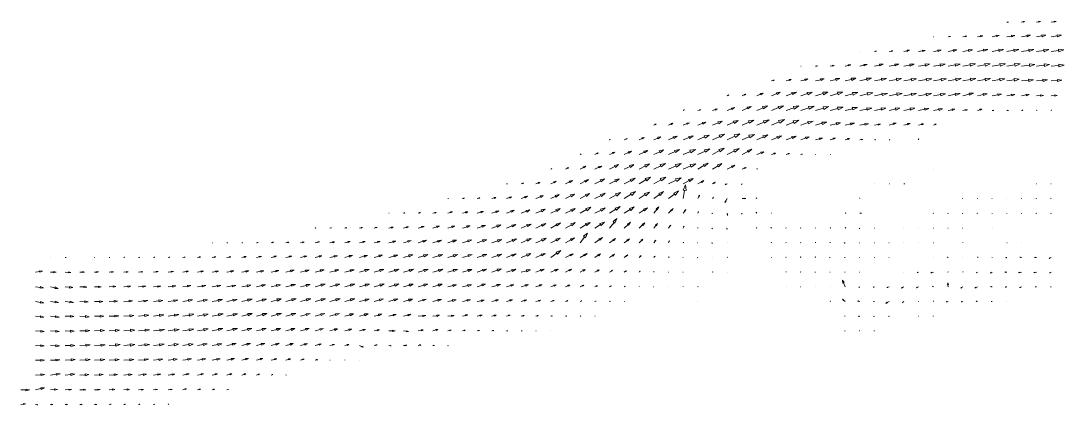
# Model space of a CAD drawing. Extents: x 64425 to 71228, y 9509 to 12475.
# Drawn here: x 64425 to 66197, y 11774 to 12427 of the extents above; entities that cross this region are included whole.
import ezdxf

# ---------------------------------------------------------------- set-up
doc = ezdxf.new("R2010")
doc.units = 0
doc.header["$MEASUREMENT"] = 0
doc.layers.get('0').update_dxf_attribs({"linetype": 'CONTINUOUS'})
doc.layers.add('vecors', color=7, linetype='CONTINUOUS', lineweight=13, true_color=0x0000d1)

# ---------------------------------------------------------------- blocks, each defined once
blk = doc.blocks.new('VECTOR')
at = {"color": 0}
for points in [[(0, 0, 0), (0.6, 0, 0)], [(1, 0, 0), (0.6, -0.1, 0), (0.6, 0.1, 0), (1, 0, 0)]]:
    blk.add_polyline3d(points, dxfattribs=at)

msp = doc.modelspace()

# ---------------------------------------------------------------- block references
at = {"layer": 'vecors'}
for p, xscale, yscale, rotation in [((66100, 12425), 2.89546907254, 2.89546907254, 0.7830712115310001), ((66125, 12425), 4.90798851485, 4.90798851485, 11.7504178231), ((66150, 12425), 7.11434328583, 7.11434328583, 11.1238272152), ((66175, 12425), 8.860587871629999, 8.860587871629999, 9.18785738036), ((65975, 12400), 0.617022886746, 0.617022886746, 9.36278796505), ((66000, 12400), 4.20004925739, 4.20004925739, 10.6071498094), ((66025, 12400), 6.82912203887, 6.82912203887, 11.6327656025), ((66050, 12400), 9.52719585067, 9.52719585067, 12.4296673994), ((66075, 12400), 11.8787860793, 11.8787860793, 12.6967883554), ((66100, 12400), 13.6616018228, 13.6616018228, 10.6373016889), ((66125, 12400), 15.4480515899, 15.4480515899, 10.22571356), ((66150, 12400), 16.4942119153, 16.4942119153, 9.52585646482), ((66175, 12400), 17.7852292102, 17.7852292102, 8.908920844989998), ((65850, 12375), 0.342148375937, 0.342148375937, 354.87148989514), ((65875, 12375), 3.48458459987, 3.48458459987, 14.7411180518), ((65900, 12375), 6.525147717619999, 6.525147717619999, 12.4368489515), ((65925, 12375), 9.50419999327, 9.50419999327, 13.1378288446), ((65950, 12375), 11.4260764315, 11.4260764315, 9.90245629915), ((65975, 12375), 13.5016618112, 13.5016618112, 11.0885624993), ((66000, 12375), 15.1543016249, 15.1543016249, 11.1687876937), ((66025, 12375), 16.6686334562, 16.6686334562, 11.2752687433), ((66050, 12375), 18.0873073622, 18.0873073622, 11.8805064793), ((66075, 12375), 19.3336723925, 19.3336723925, 11.4305256489), ((66100, 12375), 20.2971825167, 20.2971825167, 10.3751810967), ((66125, 12375), 21.0055129437, 21.0055129437, 9.48203175473), ((66150, 12375), 21.6737687962, 21.6737687962, 8.74292465843), ((66175, 12375), 22.1037541371, 22.1037541371, 7.615227440139999), ((65825, 12350), 10.1070647502, 10.1070647502, 15.097686965), ((65850, 12350), 12.7278186945, 12.7278186945, 14.0221795647), ((65875, 12350), 15.1285483782, 15.1285483782, 13.5878282528), ((65900, 12350), 16.7406798145, 16.7406798145, 12.3654648411), ((65925, 12350), 17.9095290828, 17.9095290828, 11.5012662452), ((65950, 12350), 19.0405452535, 19.0405452535, 10.5815087093), ((65975, 12350), 20.1475844188, 20.1475844188, 10.1594619491), ((66000, 12350), 21.0381497271, 21.0381497271, 10.3394131594), ((66025, 12350), 21.8174757485, 21.8174757485, 11.1234855938), ((66050, 12350), 22.1786522218, 22.1786522218, 11.2839970054), ((66075, 12350), 22.810637536, 22.810637536, 10.6143593546), ((66100, 12350), 22.9439679056, 22.9439679056, 9.94591252243), ((66125, 12350), 22.5843704186, 22.5843704186, 8.08985695838), ((66150, 12350), 22.5351211146, 22.5351211146, 7.12711875056), ((66175, 12350), 22.0862815671, 22.0862815671, 5.531245995060002), ((65750, 12350), 0.285190510162, 0.285190510162, 350.25915182468), ((65775, 12350), 3.4060425366, 3.4060425366, 12.6828376133), ((65800, 12350), 6.967096500580001, 6.967096500580001, 13.2991890382), ((65700, 12325), 4.882742976919999, 4.882742976919999, 18.0035428043), ((65725, 12325), 8.93583747893, 8.93583747893, 17.3726494341), ((65750, 12325), 12.4195323354, 12.4195323354, 16.0541149908), ((65775, 12325), 15.2320536712, 15.2320536712, 14.2076776424), ((65800, 12325), 16.8449482671, 16.8449482671, 14.4910734183), ((65825, 12325), 18.799480761, 18.799480761, 14.1832808171), ((65850, 12325), 20.3281970544, 20.3281970544, 13.6222896653), ((65875, 12325), 20.8587925246, 20.8587925246, 12.5034171047), ((65900, 12325), 21.5759721078, 21.5759721078, 11.4740302552), ((65925, 12325), 21.9314361335, 21.9314361335, 10.2953745475), ((65950, 12325), 22.4879172967, 22.4879172967, 9.730053038200001), ((65975, 12325), 22.6549136276, 22.6549136276, 9.618175443530001), ((66000, 12325), 22.8085637929, 22.8085637929, 10.2861279549), ((66025, 12325), 22.6497781716, 22.6497781716, 10.7636250408), ((66050, 12325), 22.5773718805, 22.5773718805, 11.1797629494), ((66075, 12325), 21.9685712527, 21.9685712527, 10.3191397865), ((66100, 12325), 20.9456395386, 20.9456395386, 9.26190709036), ((66125, 12325), 20.2117234945, 20.2117234945, 6.310410185649999), ((66150, 12325), 18.8862678756, 18.8862678756, 5.39138694095), ((66175, 12325), 18.1889573764, 18.1889573764, 3.77909688204), ((65625, 12300), 2.81803198558, 2.81803198558, 28.2757775884), ((65650, 12300), 7.015909117110001, 7.015909117110001, 22.83011470949999), ((65675, 12300), 11.7012662844, 11.7012662844, 21.7084647672), ((65700, 12300), 15.8932209756, 15.8932209756, 21.2322258083), ((65725, 12300), 18.3501489591, 18.3501489591, 18.8072943631), ((65750, 12300), 20.0369665666, 20.0369665666, 16.8579191305), ((65775, 12300), 21.9371447017, 21.9371447017, 16.446162311), ((65800, 12300), 22.2463245832, 22.2463245832, 15.9304093216), ((65825, 12300), 22.3908008959, 22.3908008959, 14.2660742345), ((65850, 12300), 22.7238797785, 22.7238797785, 12.8701436391), ((65875, 12300), 22.2878207383, 22.2878207383, 10.2771168949), ((65900, 12300), 22.3251184525, 22.3251184525, 10.3580096343), ((65925, 12300), 21.737545479, 21.737545479, 9.82794282778), ((65950, 12300), 21.9288344357, 21.9288344357, 9.27881246714), ((65975, 12300), 21.0297290423, 21.0297290423, 8.51356057583), ((66000, 12300), 20.7201367807, 20.7201367807, 11.0521240743), ((66025, 12300), 18.967106964, 18.967106964, 13.0743012218), ((66050, 12300), 16.9762045504, 16.9762045504, 11.0942885138), ((66075, 12300), 16.2700040742, 16.2700040742, 9.93460429722), ((66100, 12300), 13.8028900154, 13.8028900154, 8.44996136988), ((66125, 12300), 13.1470630378, 13.1470630378, 8.80813526595), ((66150, 12300), 11.9952209942, 11.9952209942, 2.65254044787), ((66175, 12300), 10.6306748261, 10.6306748261, 2.937660408), ((65650, 12275), 16.6526808577, 16.6526808577, 23.3136173321), ((65675, 12275), 19.5875334076, 19.5875334076, 23.0458796205), ((65700, 12275), 21.7140095845, 21.7140095845, 21.1254672881), ((65725, 12275), 23.0529045909, 23.0529045909, 19.0672894564), ((65750, 12275), 23.4432303428, 23.4432303428, 17.3332089374), ((65775, 12275), 22.9801605141, 22.9801605141, 16.339963263), ((65800, 12275), 22.3841781671, 22.3841781671, 14.6259674125), ((65550, 12275), 2.32119800391, 2.32119800391, 22.86303698839999), ((65575, 12275), 4.97115113283, 4.97115113283, 12.8773187969), ((65600, 12275), 8.36321606761, 8.36321606761, 16.8534352284), ((65625, 12275), 13.2056811666, 13.2056811666, 20.9242567157), ((65825, 12275), 21.8903606472, 21.8903606472, 12.5292122721), ((65850, 12275), 20.6342419298, 20.6342419298, 10.5758677521), ((65875, 12275), 19.5745089284, 19.5745089284, 10.9566185951), ((65900, 12275), 18.7849705164, 18.7849705164, 12.4236530109), ((65925, 12275), 18.6841217753, 18.6841217753, 11.7321518978), ((65950, 12275), 17.8532622144, 17.8532622144, 11.2353227041), ((65975, 12275), 15.8882608299, 15.8882608299, 9.29179492164), ((66000, 12275), 11.8387454415, 11.8387454415, 9.97507444755), ((66025, 12275), 8.183027204850001, 8.183027204850001, 8.319574497889999), ((66050, 12275), 7.513069528789999, 7.513069528789999, 15.06316308), ((66075, 12275), 2.94841232428, 2.94841232428, 0.713683297998), ((66100, 12275), 2.88841029987, 2.88841029987, 1.04701627811), ((66125, 12275), 2.05725803021, 2.05725803021, 9.33368458401), ((66150, 12275), 0.964815710015, 0.964815710015, 13.1852984459), ((66175, 12275), 0.5193063873100001, 0.5193063873100001, 14.1701449268), ((65500, 12250), 4.1844302114, 4.1844302114, 22.50322455400001), ((65525, 12250), 8.295659591760002, 8.295659591760002, 22.4288197571), ((65550, 12250), 11.6439255125, 11.6439255125, 20.4452662137), ((65575, 12250), 14.4960297684, 14.4960297684, 20.4125564815), ((65600, 12250), 17.3863194898, 17.3863194898, 21.9005037452), ((65625, 12250), 20.2792391117, 20.2792391117, 23.1973898913), ((65650, 12250), 21.7116984072, 21.7116984072, 23.420585962), ((65675, 12250), 22.6276358046, 22.6276358046, 22.7090102913), ((65700, 12250), 23.8749177386, 23.8749177386, 23.3665666228), ((65725, 12250), 23.0475883715, 23.0475883715, 20.7926674757), ((65750, 12250), 21.8504243847, 21.8504243847, 18.4199466285), ((65775, 12250), 19.5981434054, 19.5981434054, 15.5721592937), ((65800, 12250), 17.9318559533, 17.9318559533, 11.6520224363), ((65825, 12250), 16.5251503524, 16.5251503524, 11.0692192863), ((65850, 12250), 14.9209426667, 14.9209426667, 8.833077425419999), ((65875, 12250), 10.3882377763, 10.3882377763, 7.59065014381), ((65900, 12250), 12.2289701149, 12.2289701149, 15.2047445458), ((65925, 12250), 11.0218174133, 11.0218174133, 14.5120703776), ((65950, 12250), 8.53784691129, 8.53784691129, 13.8010055649), ((65975, 12250), 5.198629422790001, 5.198629422790001, 20.021363644), ((65475, 12225), 9.734581730619999, 9.734581730619999, 23.9691257134), ((65500, 12225), 13.0269848043, 13.0269848043, 22.68334793050001), ((65525, 12225), 15.8491459886, 15.8491459886, 22.6050175577), ((65550, 12225), 18.1849556457, 18.1849556457, 22.3093557039), ((65575, 12225), 20.6301249539, 20.6301249539, 22.98557856040001), ((65600, 12225), 22.2628008107, 22.2628008107, 25.6577600422), ((65625, 12225), 23.5143738854, 23.5143738854, 25.7848644628), ((65650, 12225), 22.9229557359, 22.9229557359, 23.6684448792), ((65675, 12225), 20.7495104458, 20.7495104458, 23.5618945242), ((65700, 12225), 18.0573317039, 18.0573317039, 21.5478666756), ((65725, 12225), 17.9957953545, 17.9957953545, 20.9003329501), ((65750, 12225), 14.7991270096, 14.7991270096, 20.551083764), ((65775, 12225), 11.8302909508, 11.8302909508, 14.7734632067), ((65425, 12225), 0.861306733188, 0.861306733188, 30.3415458242), ((65450, 12225), 5.26739885246, 5.26739885246, 24.0873020985), ((65575, 12200), 22.5135951839, 22.5135951839, 25.4530524661), ((65600, 12200), 22.6165652463, 22.6165652463, 29.1449081862), ((65625, 12200), 22.3616178708, 22.3616178708, 26.7131278846), ((65800, 12225), 9.43685582228, 9.43685582228, 17.9181658118), ((65825, 12225), 7.8950931107, 7.8950931107, 15.3561692596), ((65850, 12225), 5.24669765189, 5.24669765189, 6.281481174190001), ((65875, 12225), 2.00537809507, 2.00537809507, 19.9692895959), ((65900, 12225), 1.18300768777, 1.18300768777, 9.327333939389998), ((65950, 12225), 1.90286844827, 1.90286844827, 89.3414909448), ((65375, 12200), 1.59948405925, 1.59948405925, 24.7187912153), ((65400, 12200), 6.2873801268, 6.2873801268, 25.1723522184), ((65425, 12200), 9.66939845697, 9.66939845697, 24.1436064937), ((65450, 12200), 13.69605867, 13.69605867, 25.6776276603), ((65475, 12200), 16.335462571, 16.335462571, 24.6299199415), ((65500, 12200), 18.5586221767, 18.5586221767, 24.5464987223), ((65525, 12200), 20.5794012901, 20.5794012901, 23.93297969150001), ((65550, 12200), 22.3796631836, 22.3796631836, 22.3729374792), ((65650, 12200), 19.0174820401, 19.0174820401, 28.0758850825), ((65675, 12200), 13.1154538386, 13.1154538386, 21.3275333735), ((65700, 12200), 7.33022181735, 7.33022181735, 17.7937801251), ((65725, 12200), 6.05154200119, 6.05154200119, 16.7860465109), ((65750, 12200), 2.93224354766, 2.93224354766, 13.4371294664), ((65775, 12200), 0.572350815882, 0.572350815882, 19.8691294546), ((65800, 12200), 0.274823007051, 0.274823007051, 24.7087540792), ((65325, 12175), 2.35800663246, 2.35800663246, 27.5631388812), ((65350, 12175), 6.242814892030001, 6.242814892030001, 24.0925538756), ((65375, 12175), 10.7730570277, 10.7730570277, 28.4168311814), ((65400, 12175), 12.7873716162, 12.7873716162, 24.95032153590001), ((65425, 12175), 17.134656375, 17.134656375, 26.785482333), ((65450, 12175), 18.0781682401, 18.0781682401, 25.57251411610001), ((65475, 12175), 20.0731229033, 20.0731229033, 26.90142196869999), ((65500, 12175), 22.2019418325, 22.2019418325, 26.4471167078), ((65525, 12175), 23.4751144791, 23.4751144791, 23.9941277917), ((65550, 12175), 23.3625734228, 23.3625734228, 23.5732993846), ((65575, 12175), 20.1547750083, 20.1547750083, 30.7844667515), ((65600, 12175), 18.2239702948, 18.2239702948, 31.1802415605), ((65625, 12175), 14.4910488409, 14.4910488409, 28.1208442732), ((65650, 12175), 7.36802246723, 7.36802246723, 21.4698210387), ((65675, 12175), 1.34208453303, 1.34208453303, 39.5149544226), ((65375, 12150), 15.8077879976, 15.8077879976, 27.4773879342), ((65400, 12150), 18.6938995132, 18.6938995132, 27.2594814045), ((65425, 12150), 18.3872629303, 18.3872629303, 27.1368351035), ((65450, 12150), 20.7256084584, 20.7256084584, 28.40658649800001), ((65475, 12150), 22.9125674918, 22.9125674918, 30.5323526191), ((65500, 12150), 23.5628340746, 23.5628340746, 29.72106391909999), ((65525, 12150), 24.2813588836, 24.2813588836, 25.8714730658), ((65550, 12150), 19.2959673021, 19.2959673021, 28.9624235366), ((65975, 12175), 0.407386570505, 0.407386570505, 349.093709237), ((65250, 12150), 1.3858018475, 1.3858018475, 14.2710738127), ((65275, 12150), 4.40090638275, 4.40090638275, 20.161617908), ((65300, 12150), 7.27023240923, 7.27023240923, 21.1777021867), ((65325, 12150), 10.2178567633, 10.2178567633, 25.7468304169), ((65350, 12150), 13.3598008463, 13.3598008463, 26.2761584585), ((65550, 12125), 23.5970435686, 23.5970435686, 79.7237457418), ((65575, 12150), 11.6477298039, 11.6477298039, 28.622472105), ((65600, 12150), 5.4357227261, 5.4357227261, 34.8573824638), ((65625, 12150), 3.64653064882, 3.64653064882, 193.208162276), ((65650, 12150), 1.36062729092, 1.36062729092, 216.095135396), ((65875, 12150), 0.214600609552, 0.214600609552, 12.7738997422), ((65900, 12150), 0.459783293118, 0.459783293118, 40.6567011754), ((65925, 12150), 1.45821535122, 1.45821535122, 4.199589472769999), ((66150, 12150), 0.311719664008, 0.311719664008, 202.115314106), ((66175, 12150), 0.370273184929, 0.370273184929, 201.267526935), ((65150, 12125), 1.21939653271, 1.21939653271, 5.999300755150001), ((65175, 12125), 3.56512003857, 3.56512003857, 11.0665844502), ((65200, 12125), 4.666500788560001, 4.666500788560001, 13.88235331), ((65225, 12125), 7.15318991322, 7.15318991322, 15.0810803536), ((65250, 12125), 8.87514798699, 8.87514798699, 18.9212547604), ((65275, 12125), 11.3230269158, 11.3230269158, 21.3178978238), ((65300, 12125), 13.5156000608, 13.5156000608, 23.2714708754), ((65325, 12125), 15.659198429, 15.659198429, 25.9112686855), ((65350, 12125), 17.4728254996, 17.4728254996, 26.4099315879), ((65375, 12125), 18.2862926749, 18.2862926749, 27.906178474), ((65400, 12125), 19.8060640977, 19.8060640977, 27.5199600835), ((65425, 12125), 21.2233543006, 21.2233543006, 28.8138374937), ((65450, 12125), 22.7726424349, 22.7726424349, 32.2055659985), ((65475, 12125), 20.8749329843, 20.8749329843, 32.4541899102), ((65500, 12125), 20.3172009821, 20.3172009821, 36.1112420079), ((65525, 12125), 21.6434566567, 21.6434566567, 36.7022652242), ((65575, 12125), 6.30522332779, 6.30522332779, 63.11482723469999), ((65600, 12125), 2.82887191725, 2.82887191725, 60.0256540154), ((65625, 12125), 7.87537652459, 7.87537652459, 237.654439264), ((65650, 12125), 6.67937108821, 6.67937108821, 2.94606650019), ((65675, 12125), 1.81084727619, 1.81084727619, 120.395230786), ((65850, 12125), 1.04017219479, 1.04017219479, 98.7196587055), ((66025, 12125), 0.218483807819, 0.218483807819, 193.449426892), ((66050, 12125), 0.317911143898, 0.317911143898, 197.29216663), ((66075, 12125), 0.377383866027, 0.377383866027, 195.148732686), ((66100, 12125), 0.33413614796, 0.33413614796, 189.70472123), ((66125, 12125), 0.38345308039, 0.38345308039, 198.020879206), ((66150, 12125), 0.399613166858, 0.399613166858, 200.209341005), ((66175, 12125), 0.400781376933, 0.400781376933, 200.841937787), ((65225, 12100), 12.662702469, 12.662702469, 18.0658543651), ((65250, 12100), 14.0851913958, 14.0851913958, 21.3674524881), ((65275, 12100), 15.7579216505, 15.7579216505, 22.3307238671), ((65300, 12100), 17.025035938, 17.025035938, 23.7619138219), ((65325, 12100), 18.0645259639, 18.0645259639, 26.5050756315), ((65350, 12100), 18.3519356523, 18.3519356523, 26.8013922583), ((65375, 12100), 20.6704125786, 20.6704125786, 29.9810397886), ((65400, 12100), 19.8437799477, 19.8437799477, 27.5300096884), ((65425, 12100), 21.3678746795, 21.3678746795, 33.6513087347), ((65450, 12100), 20.0226659604, 20.0226659604, 33.774523873), ((65475, 12100), 17.1263942816, 17.1263942816, 33.4796934136), ((65500, 12100), 13.9070274092, 13.9070274092, 52.31066763760001), ((65525, 12100), 11.6836792602, 11.6836792602, 45.6128337004), ((65550, 12100), 7.780647966539999, 7.780647966539999, 55.12040743939999), ((65050, 12100), 0.372008389528, 0.372008389528, 0.0252740938856), ((65075, 12100), 2.22763963801, 2.22763963801, 15.9501804982), ((65100, 12100), 3.84668721447, 3.84668721447, 20.8881176525), ((65125, 12100), 5.69260177853, 5.69260177853, 16.3440220883), ((65150, 12100), 8.345769235, 8.345769235, 18.0782876155), ((65175, 12100), 9.3286338133, 9.3286338133, 14.4341539185), ((65200, 12100), 11.3198569189, 11.3198569189, 15.5076107855), ((65425, 12075), 20.2700224285, 20.2700224285, 51.676808219), ((65575, 12100), 3.31699988968, 3.31699988968, 69.79551766189999), ((65600, 12100), 1.17654455747, 1.17654455747, 212.444687788), ((65625, 12100), 3.99877954404, 3.99877954404, 277.9435919142), ((65650, 12100), 1.43737289444, 1.43737289444, 244.767940148), ((65675, 12100), 2.00652890587, 2.00652890587, 115.602625655), ((65700, 12100), 0.7283400549879999, 0.7283400549879999, 148.033236511), ((65825, 12100), 1.53876385078, 1.53876385078, 21.6962866073), ((65850, 12100), 2.95362964419, 2.95362964419, 2.84132679266), ((65975, 12100), 0.321174138167, 0.321174138167, 204.169701954), ((66000, 12100), 0.427270026191, 0.427270026191, 197.429576844), ((66025, 12100), 0.475820824738, 0.475820824738, 195.825147216), ((66050, 12100), 0.471915745202, 0.471915745202, 194.716528809), ((66075, 12100), 0.333539582267, 0.333539582267, 183.421853707), ((66100, 12100), 0.355218950299, 0.355218950299, 193.789889638), ((66125, 12100), 0.350892014015, 0.350892014015, 198.509483922), ((66150, 12100), 0.307565172702, 0.307565172702, 199.22321303), ((66175, 12100), 0.220934397024, 0.220934397024, 202.621337041), ((64925, 12075), 1.02461700018, 1.02461700018, 7.983884520989999), ((64950, 12075), 2.58657500952, 2.58657500952, 10.9561881865), ((64975, 12075), 3.74005915426, 3.74005915426, 7.752926013670001), ((65000, 12075), 5.06676427846, 5.06676427846, 8.26737222333), ((65025, 12075), 5.54535237661, 5.54535237661, 11.0068011159), ((65050, 12075), 7.274273278, 7.274273278, 9.09938366565), ((65075, 12075), 8.60190869818, 8.60190869818, 13.7626975569), ((65100, 12075), 10.0901101242, 10.0901101242, 15.0215890083), ((65125, 12075), 11.4977770224, 11.4977770224, 17.2378406344), ((65150, 12075), 12.570864203, 12.570864203, 14.053489567), ((65175, 12075), 13.7703112066, 13.7703112066, 15.8532302998), ((65200, 12075), 15.1380328592, 15.1380328592, 17.3562619745), ((65225, 12075), 16.0992182744, 16.0992182744, 19.1249839263), ((65250, 12075), 16.9371904255, 16.9371904255, 19.948116438), ((65275, 12075), 17.886516824, 17.886516824, 22.04267876960001), ((65300, 12075), 18.4310277612, 18.4310277612, 24.3592426197), ((65325, 12075), 18.8024722604, 18.8024722604, 27.0366188261), ((65350, 12075), 19.1529658883, 19.1529658883, 28.7270537206), ((65375, 12075), 19.4991282093, 19.4991282093, 29.1821686958), ((65400, 12075), 19.0457300455, 19.0457300455, 32.2259096438), ((65450, 12075), 14.5151437814, 14.5151437814, 42.7888101197), ((65475, 12075), 13.4730498827, 13.4730498827, 41.3233602574), ((65500, 12075), 9.8307766605, 9.8307766605, 49.36972965699999), ((65525, 12075), 6.58909738581, 6.58909738581, 49.3043760784), ((65550, 12075), 3.59789031456, 3.59789031456, 63.0787164147), ((65575, 12075), 0.728117844909, 0.728117844909, 103.862403112), ((65600, 12075), 1.86554181011, 1.86554181011, 233.796510261), ((65625, 12075), 2.02912924286, 2.02912924286, 240.773404301), ((65675, 12075), 0.979792433635, 0.979792433635, 114.920747608), ((65700, 12075), 1.28942832428, 1.28942832428, 133.754026417), ((65725, 12075), 0.8422979132709999, 0.8422979132709999, 157.231487001), ((65750, 12075), 0.657474912636, 0.657474912636, 176.709229566), ((65775, 12075), 0.421033520354, 0.421033520354, 164.121731947), ((65800, 12075), 0.909332587658, 0.909332587658, 55.10214917449999), ((65825, 12075), 1.53276063588, 1.53276063588, 38.8052947112), ((65850, 12075), 1.40160162407, 1.40160162407, 244.355133428), ((65875, 12075), 0.410805890489, 0.410805890489, 212.207310689), ((65925, 12075), 0.310395043249, 0.310395043249, 202.929113108), ((65950, 12075), 0.456027023356, 0.456027023356, 203.153946241), ((65975, 12075), 0.501462878853, 0.501462878853, 206.70445383), ((66000, 12075), 0.4360513723100001, 0.4360513723100001, 193.889713432), ((66025, 12075), 0.358851296498, 0.358851296498, 197.884958988), ((66075, 12075), 0.213188517441, 0.213188517441, 187.925246588), ((64925, 12050), 7.308386640669999, 7.308386640669999, 11.114042751), ((64950, 12050), 7.79682890367, 7.79682890367, 10.2878398015), ((64975, 12050), 9.54879612149, 9.54879612149, 10.8301726377), ((65000, 12050), 10.1446402606, 10.1446402606, 11.265846751), ((65025, 12050), 10.4950098773, 10.4950098773, 10.7482340056), ((65050, 12050), 12.4056038037, 12.4056038037, 12.9333936265), ((65075, 12050), 13.2693556246, 13.2693556246, 15.5144663333), ((65100, 12050), 14.5336853296, 14.5336853296, 16.3481258207), ((65125, 12050), 14.9386974574, 14.9386974574, 16.5356359914), ((65150, 12050), 15.5787770832, 15.5787770832, 16.2484737295), ((65175, 12050), 16.434565808, 16.434565808, 16.5761319499), ((65200, 12050), 17.1443377796, 17.1443377796, 17.3498742515), ((65225, 12050), 17.4522811442, 17.4522811442, 18.6288435551), ((65250, 12050), 17.965346366, 17.965346366, 20.65541814400001), ((65275, 12050), 18.2620211892, 18.2620211892, 22.761771657), ((65300, 12050), 18.6824242684, 18.6824242684, 24.262092495), ((65325, 12050), 17.5314700722, 17.5314700722, 25.3279030801), ((65350, 12050), 17.7587657293, 17.7587657293, 28.6939437561), ((65375, 12050), 20.298916806, 20.298916806, 52.0334075813), ((65400, 12050), 15.7234115292, 15.7234115292, 34.4932102887), ((65425, 12050), 12.630664707, 12.630664707, 35.630094167), ((65450, 12050), 10.8438627724, 10.8438627724, 36.5377256969), ((65475, 12050), 8.932976034520001, 8.932976034520001, 41.96006175309999), ((65500, 12050), 5.70714297806, 5.70714297806, 47.9311914024), ((65525, 12050), 3.58633093231, 3.58633093231, 57.05190533620001), ((64750, 12050), 0.430574531276, 0.430574531276, 6.371267097080001), ((64775, 12050), 1.11600892314, 1.11600892314, 5.972289143189999), ((64800, 12050), 1.5416663326, 1.5416663326, 2.53580413922), ((64825, 12050), 3.01973816172, 3.01973816172, 8.48073227737), ((64850, 12050), 4.08396271327, 4.08396271327, 9.95429761469), ((64875, 12050), 5.46940227322, 5.46940227322, 10.6943829419), ((64900, 12050), 6.241144474019999, 6.241144474019999, 10.1638355538), ((65325, 12025), 21.0254079157, 21.0254079157, 34.0588856824), ((65550, 12050), 1.05030655948, 1.05030655948, 46.57488653319999), ((65575, 12050), 0.617214699299, 0.617214699299, 191.345319751), ((65600, 12050), 1.51131229587, 1.51131229587, 219.839131872), ((65625, 12050), 0.237591992251, 0.237591992251, 188.967767988), ((65700, 12050), 0.640984643992, 0.640984643992, 128.670336585), ((65725, 12050), 0.8060401949600001, 0.8060401949600001, 158.760101849), ((65750, 12050), 0.9188203967309999, 0.9188203967309999, 152.160375123), ((65775, 12050), 0.8681557064759999, 0.8681557064759999, 101.23445617), ((65800, 12050), 0.98579942285, 0.98579942285, 110.501860202), ((65825, 12050), 1.55920929783, 1.55920929783, 207.862428986), ((65850, 12050), 0.53473501727, 0.53473501727, 209.728472396), ((65875, 12050), 0.265992512401, 0.265992512401, 195.990290145), ((65900, 12050), 0.4358744555520001, 0.4358744555520001, 203.209542174), ((65925, 12050), 0.390575186751, 0.390575186751, 195.128452045), ((65950, 12050), 0.361110808065, 0.361110808065, 199.166832185), ((65975, 12050), 0.34540055337, 0.34540055337, 205.332483532), ((66025, 12050), 0.388108435801, 0.388108435801, 20.3559557522), ((66100, 12050), 0.377795440678, 0.377795440678, 341.8517629151), ((66125, 12050), 0.441966277086, 0.441966277086, 225.025003012), ((64475, 12025), 0.235225927547, 0.235225927547, 26.31026655079999), ((64500, 12025), 1.86810549778, 1.86810549778, 353.83613251887), ((64550, 12025), 0.714155668771, 0.714155668771, 354.94893207655), ((64575, 12025), 1.11536071711, 1.11536071711, 347.5314966962999), ((64600, 12025), 0.9258635034280001, 0.9258635034280001, 9.32000757638), ((64625, 12025), 1.65236431565, 1.65236431565, 0.758544956674), ((64650, 12025), 2.31733715072, 2.31733715072, 6.02315339464), ((64675, 12025), 3.14129181898, 3.14129181898, 6.599625122280002), ((64700, 12025), 3.927125694569999, 3.927125694569999, 5.10144519065), ((64725, 12025), 5.17013371368, 5.17013371368, 10.8030028755), ((64750, 12025), 6.11106577877, 6.11106577877, 8.379817578899997), ((64775, 12025), 6.74417760947, 6.74417760947, 8.005198475100002), ((64800, 12025), 7.739137222839999, 7.739137222839999, 10.1990075658), ((64825, 12025), 8.66542581458, 8.66542581458, 11.4398319483), ((64850, 12025), 9.65500006231, 9.65500006231, 12.2427345266), ((64875, 12025), 10.2451876297, 10.2451876297, 10.9516667864), ((64900, 12025), 11.079096567, 11.079096567, 12.1256421989), ((64925, 12025), 11.6291606854, 11.6291606854, 13.1664613777), ((64950, 12025), 12.9095799575, 12.9095799575, 12.7937333866), ((64975, 12025), 13.4600600143, 13.4600600143, 13.4184332471), ((65000, 12025), 13.8861998646, 13.8861998646, 12.940545173), ((65025, 12025), 14.6852095597, 14.6852095597, 14.4380696767), ((65050, 12025), 15.537686539, 15.537686539, 14.7859941034), ((65075, 12025), 16.1746235514, 16.1746235514, 15.6131029719), ((65100, 12025), 16.7016710804, 16.7016710804, 16.3753843396), ((65125, 12025), 16.9602457708, 16.9602457708, 16.5727542421), ((65150, 12025), 17.3483857353, 17.3483857353, 16.195990756), ((65175, 12025), 17.3962981296, 17.3962981296, 16.4355380887), ((65200, 12025), 17.4321999434, 17.4321999434, 17.4569351242), ((65225, 12025), 17.5998275635, 17.5998275635, 19.2448578861), ((65250, 12025), 17.1301037291, 17.1301037291, 20.6724185278), ((65275, 12025), 17.5728370413, 17.5728370413, 22.2880788374), ((65300, 12025), 17.1275391138, 17.1275391138, 23.5336539976), ((65350, 12025), 14.716937479, 14.716937479, 25.41203091880001), ((65375, 12025), 13.3788320972, 13.3788320972, 29.2604969388), ((65400, 12025), 11.5952022344, 11.5952022344, 32.3142324746), ((65425, 12025), 9.68858625425, 9.68858625425, 33.10866108900001), ((65450, 12025), 7.290605144780001, 7.290605144780001, 36.3706406587), ((65475, 12025), 4.95819223294, 4.95819223294, 41.0015743375), ((65500, 12025), 3.34645486955, 3.34645486955, 44.1187349387), ((65525, 12025), 1.54954065793, 1.54954065793, 44.87273061760001), ((65550, 12025), 0.6718379095389999, 0.6718379095389999, 182.355853586), ((65575, 12025), 1.12236371612, 1.12236371612, 221.697872349), ((65600, 12025), 0.282860854992, 0.282860854992, 196.825382509), ((65625, 12025), 0.528213004009, 0.528213004009, 58.06473388560001), ((65700, 12025), 0.360421399661, 0.360421399661, 117.635349787), ((65725, 12025), 0.8305079293880001, 0.8305079293880001, 129.834132805), ((65750, 12025), 1.23792825802, 1.23792825802, 123.187490929), ((65775, 12025), 1.05369235365, 1.05369235365, 134.308695605), ((65800, 12025), 1.38980256146, 1.38980256146, 188.203591447), ((65825, 12025), 0.69753044412, 0.69753044412, 186.053203172), ((65850, 12025), 0.412403222175, 0.412403222175, 171.198070062), ((65875, 12025), 0.5250493013009999, 0.5250493013009999, 206.223965381), ((65900, 12025), 0.350626685479, 0.350626685479, 202.05644795), ((65975, 12025), 0.468774642314, 0.468774642314, 352.9320650529399), ((66000, 12025), 1.39584237398, 1.39584237398, 165.880909542), ((66025, 12025), 0.240709647116, 0.240709647116, 246.939331923), ((66050, 12025), 1.07794964683, 1.07794964683, 25.46174770130001), ((66075, 12025), 0.921624404718, 0.921624404718, 252.647213521), ((66100, 12025), 1.86143600052, 1.86143600052, 200.438927683), ((66125, 12025), 3.27202268658, 3.27202268658, 177.222260793), ((66150, 12025), 3.05033619354, 3.05033619354, 178.879164061), ((66175, 12025), 3.40751122602, 3.40751122602, 208.54607238), ((64450, 12000), 11.6870574763, 11.6870574763, 7.356274534260002), ((64475, 12000), 9.82106682647, 9.82106682647, 358.10756876813), ((64500, 12000), 9.945438170660001, 9.945438170660001, 355.05431554939), ((64525, 12000), 8.20078416401, 8.20078416401, 359.9089954567337), ((64550, 12000), 6.84945136054, 6.84945136054, 1.69169167122), ((64575, 12000), 7.199389920850001, 7.199389920850001, 2.57901767926), ((64600, 12000), 6.93108710122, 6.93108710122, 3.1417578953), ((64625, 12000), 7.336374268189999, 7.336374268189999, 4.94443299126), ((64650, 12000), 8.095468797, 8.095468797, 5.74143786362), ((64675, 12000), 9.02220254035, 9.02220254035, 6.600542062779999), ((64700, 12000), 9.88847552383, 9.88847552383, 8.430433531639999), ((64725, 12000), 10.3253463014, 10.3253463014, 9.48367495019), ((64750, 12000), 10.8452857745, 10.8452857745, 9.20810116033), ((64775, 12000), 11.75946504, 11.75946504, 9.54200123857), ((64800, 12000), 12.1937190852, 12.1937190852, 9.69125374621), ((64825, 12000), 12.9982133709, 12.9982133709, 10.6675190416), ((64850, 12000), 13.652746849, 13.652746849, 11.3238840644), ((64875, 12000), 14.3461175667, 14.3461175667, 12.8648859522), ((64900, 12000), 14.845179065, 14.845179065, 13.4260168458), ((64925, 12000), 15.3898846669, 15.3898846669, 14.2174081685), ((64950, 12000), 15.769632182, 15.769632182, 14.0950862165), ((64975, 12000), 16.3723481309, 16.3723481309, 13.9364119225), ((65000, 12000), 16.9816332662, 16.9816332662, 15.4795140579), ((65025, 12000), 17.1743579155, 17.1743579155, 15.71672459), ((65050, 12000), 17.4080577333, 17.4080577333, 15.9961916967), ((65075, 12000), 17.3067309112, 17.3067309112, 15.8943996849), ((65100, 12000), 17.3907513985, 17.3907513985, 15.7348555015), ((65125, 12000), 17.5156219438, 17.5156219438, 16.4559997534), ((65150, 12000), 17.1992316709, 17.1992316709, 15.6638568799), ((65175, 12000), 16.8718060277, 16.8718060277, 16.0996779932), ((65200, 12000), 16.7731939405, 16.7731939405, 17.5136372856), ((65225, 12000), 16.9510518037, 16.9510518037, 18.5846034036), ((65250, 12000), 16.3304962013, 16.3304962013, 17.092710334), ((65275, 12000), 15.9157753181, 15.9157753181, 13.6197895805), ((65300, 12000), 14.5993219453, 14.5993219453, 21.2122845507), ((65325, 12000), 13.5243622259, 13.5243622259, 22.4266760683), ((65350, 12000), 11.4911657668, 11.4911657668, 26.2405000214), ((65375, 12000), 9.80769806378, 9.80769806378, 27.7739357941), ((65400, 12000), 8.31836616376, 8.31836616376, 27.72167696090001), ((65425, 12000), 5.97865520364, 5.97865520364, 30.91894408550001), ((65450, 12000), 4.193566898859999, 4.193566898859999, 33.6575170586), ((65475, 12000), 2.51255409246, 2.51255409246, 42.6742968356), ((65500, 12000), 1.05256361327, 1.05256361327, 53.44446152220001), ((65525, 12000), 0.423522968142, 0.423522968142, 185.368058835), ((65550, 12000), 0.479317218613, 0.479317218613, 191.952927867), ((65600, 12000), 0.318074724656, 0.318074724656, 47.1846451844), ((65625, 12000), 0.28741858193, 0.28741858193, 221.040176986), ((65725, 12000), 0.701562328702, 0.701562328702, 129.744054007), ((65750, 12000), 0.8710655363519999, 0.8710655363519999, 150.010112756), ((65775, 12000), 1.06278082081, 1.06278082081, 189.62050008), ((65800, 12000), 0.92541930782, 0.92541930782, 191.497609806), ((65825, 12000), 0.465558263997, 0.465558263997, 144.740280531), ((65850, 12000), 0.632860103945, 0.632860103945, 207.549784582), ((65925, 12000), 0.402819126096, 0.402819126096, 168.068012065), ((65950, 12000), 2.47856746662, 2.47856746662, 198.788419304), ((65975, 12000), 4.593994882830001, 4.593994882830001, 194.51934534), ((66000, 12000), 0.807647967241, 0.807647967241, 127.422073965), ((66025, 12000), 0.901493998211, 0.901493998211, 43.944941112), ((66050, 12000), 2.443520373, 2.443520373, 218.0122019), ((66075, 12000), 3.17377851657, 3.17377851657, 212.315645215), ((66100, 12000), 3.71940853828, 3.71940853828, 184.123307668), ((66125, 12000), 5.33897647364, 5.33897647364, 187.633933003), ((66150, 12000), 4.22581027263, 4.22581027263, 192.353261891), ((66175, 12000), 2.96318188505, 2.96318188505, 203.225435242), ((64925, 11975), 17.1294479135, 17.1294479135, 14.4626090743), ((64950, 11975), 17.5177613333, 17.5177613333, 14.8691938553), ((64975, 11975), 17.6259167968, 17.6259167968, 14.8855893662), ((65000, 11975), 17.7306441554, 17.7306441554, 15.1431589187), ((65025, 11975), 17.752222593, 17.752222593, 15.7895018401), ((65050, 11975), 17.491030105, 17.491030105, 15.892825827), ((65075, 11975), 17.2034476608, 17.2034476608, 15.6073234399), ((65100, 11975), 16.7340955874, 16.7340955874, 15.1290242383), ((65125, 11975), 16.266985531, 16.266985531, 15.9548627765), ((65200, 11975), 15.0289937166, 15.0289937166, 18.5323646537), ((65825, 11975), 12.3922136044, 12.3922136044, 111.313901151), ((66000, 11975), 6.825989507619999, 6.825989507619999, 91.24290563480001), ((64450, 11975), 13.5994894032, 13.5994894032, 352.83754753838), ((64475, 11975), 13.5360794083, 13.5360794083, 348.7123221191), ((64500, 11975), 12.9678678392, 12.9678678392, 353.66853608167), ((64525, 11975), 11.8464361248, 11.8464361248, 357.88321409965), ((64550, 11975), 11.4253238076, 11.4253238076, 0.382998487038), ((64575, 11975), 11.4074207073, 11.4074207073, 2.34652641809), ((64600, 11975), 11.5794591312, 11.5794591312, 4.24217541785), ((64625, 11975), 12.0240883564, 12.0240883564, 5.00262428946), ((64650, 11975), 12.689315947, 12.689315947, 5.03704726339), ((64675, 11975), 13.2609406166, 13.2609406166, 6.965870886729999), ((64700, 11975), 14.0484902202, 14.0484902202, 8.19554861669), ((64725, 11975), 14.13434337, 14.13434337, 9.113409613470003), ((64750, 11975), 14.8114073309, 14.8114073309, 9.0345039538), ((64775, 11975), 15.3932852478, 15.3932852478, 9.38380840412), ((64800, 11975), 16.081192378, 16.081192378, 10.829727705), ((64825, 11975), 15.9453233556, 15.9453233556, 12.0271225633), ((64850, 11975), 16.417623837, 16.417623837, 12.0910520137), ((64875, 11975), 16.7220601204, 16.7220601204, 14.156722157), ((64900, 11975), 17.1100120828, 17.1100120828, 13.9288781911), ((65150, 11975), 15.6308257137, 15.6308257137, 13.0663496439), ((65175, 11975), 15.968030512, 15.968030512, 12.8885117023), ((65225, 11975), 15.4130182755, 15.4130182755, 15.681105589), ((65250, 11975), 13.023589099, 13.023589099, 16.2264514367), ((65275, 11975), 12.4197846556, 12.4197846556, 17.6450913553), ((65300, 11975), 11.3137973555, 11.3137973555, 18.6422902686), ((65325, 11975), 10.0303415841, 10.0303415841, 19.2283659703), ((65350, 11975), 8.292125228080002, 8.292125228080002, 21.7738633871), ((65375, 11975), 6.549952472749999, 6.549952472749999, 23.683693618), ((65400, 11975), 4.67109266801, 4.67109266801, 22.75489008469999), ((65425, 11975), 3.27205290307, 3.27205290307, 26.8852889206), ((65450, 11975), 2.13134079042, 2.13134079042, 35.2000891646), ((65475, 11975), 0.7525708078769999, 0.7525708078769999, 46.64063262180001), ((65500, 11975), 0.218085360572, 0.218085360572, 189.299722236), ((65525, 11975), 0.30526266875, 0.30526266875, 236.53754443), ((65550, 11975), 0.346003953299, 0.346003953299, 55.8804606797), ((65575, 11975), 0.38609984355, 0.38609984355, 53.95493389310001), ((65725, 11975), 0.281698278906, 0.281698278906, 143.733364617), ((65750, 11975), 0.676786010842, 0.676786010842, 188.870405497), ((65775, 11975), 0.350433698962, 0.350433698962, 186.627361179), ((65800, 11975), 0.321615603927, 0.321615603927, 210.179667105), ((65850, 11975), 1.83269113835, 1.83269113835, 211.648805867), ((65875, 11975), 2.22113204231, 2.22113204231, 198.665318524), ((65900, 11975), 4.364968141859999, 4.364968141859999, 198.145465506), ((65925, 11975), 4.57585631478, 4.57585631478, 207.627295781), ((65950, 11975), 4.01727136626, 4.01727136626, 204.017104446), ((65975, 11975), 1.47849054697, 1.47849054697, 144.72900415), ((66025, 11975), 3.76825592383, 3.76825592383, 212.977854618), ((66050, 11975), 4.713726008409999, 4.713726008409999, 204.703424219), ((66075, 11975), 3.03337383863, 3.03337383863, 172.863477924), ((66100, 11975), 3.20524801503, 3.20524801503, 186.344727215), ((66125, 11975), 3.60317900819, 3.60317900819, 197.909483287), ((66150, 11975), 2.24983862498, 2.24983862498, 181.574146157), ((66175, 11975), 0.8964204580949999, 0.8964204580949999, 191.748039741), ((64450, 11950), 13.9562761056, 13.9562761056, 350.05043485383), ((64475, 11950), 13.8030439431, 13.8030439431, 353.03368807006), ((64500, 11950), 14.0945434054, 14.0945434054, 354.14115643106), ((64525, 11950), 14.2251771152, 14.2251771152, 357.33295061682), ((64550, 11950), 14.3665626311, 14.3665626311, 359.553977202563), ((64575, 11950), 14.3144424961, 14.3144424961, 2.08485775136), ((64600, 11950), 14.8209908746, 14.8209908746, 4.810518845480001), ((64625, 11950), 15.4484490713, 15.4484490713, 6.450839112520001), ((64650, 11950), 16.0062091264, 16.0062091264, 6.406220139530001), ((64675, 11950), 16.5576571417, 16.5576571417, 8.15501221298), ((64700, 11950), 16.8945841075, 16.8945841075, 8.859721328110002), ((64725, 11950), 17.3195336263, 17.3195336263, 9.58378082092), ((64750, 11950), 17.601778503, 17.601778503, 10.6509648419), ((64775, 11950), 17.845697738, 17.845697738, 11.534323793), ((64800, 11950), 18.0893674223, 18.0893674223, 12.8753363258), ((64825, 11950), 17.8693842662, 17.8693842662, 13.3804128151), ((64850, 11950), 17.8419195025, 17.8419195025, 13.9237162658), ((64875, 11950), 17.9919524256, 17.9919524256, 14.2454790703), ((64900, 11950), 17.8343012362, 17.8343012362, 14.6927189391), ((64925, 11950), 17.7547101191, 17.7547101191, 15.272612513), ((64950, 11950), 17.6279419747, 17.6279419747, 14.6953069021), ((64975, 11950), 17.5762396034, 17.5762396034, 15.2978776135), ((65000, 11950), 17.0877965012, 17.0877965012, 13.9898095252), ((65025, 11950), 16.3332588765, 16.3332588765, 15.6664346558), ((65050, 11950), 15.9252812558, 15.9252812558, 16.6375766878), ((65075, 11950), 15.5491907248, 15.5491907248, 14.6201149802), ((65100, 11950), 13.8223760794, 13.8223760794, 16.213927927), ((65125, 11950), 14.9015658908, 14.9015658908, 13.4260881541), ((65150, 11950), 14.7295084467, 14.7295084467, 11.1247946585), ((65175, 11950), 13.9469176637, 13.9469176637, 12.831053004), ((65200, 11950), 11.8803071342, 11.8803071342, 10.3980606006), ((65225, 11950), 11.8488909714, 11.8488909714, 13.4457906142), ((65250, 11950), 10.4325643486, 10.4325643486, 16.9010396947), ((65275, 11950), 9.16494897872, 9.16494897872, 16.8377015128), ((65300, 11950), 7.91056970729, 7.91056970729, 14.9054677316), ((65325, 11950), 6.32805976891, 6.32805976891, 18.2942689928), ((65350, 11950), 4.52304947709, 4.52304947709, 20.0154729299), ((65375, 11950), 3.320046237190001, 3.320046237190001, 19.6121507197), ((65400, 11950), 2.25879145661, 2.25879145661, 22.7584713836), ((65425, 11950), 1.32020803224, 1.32020803224, 25.21675128030001), ((65450, 11950), 0.264865617585, 0.264865617585, 20.2613366975), ((65575, 11950), 0.207952306603, 0.207952306603, 217.941077284), ((65800, 11950), 0.60600822856, 0.60600822856, 78.8706232353), ((65825, 11950), 5.66147281301, 5.66147281301, 137.603136603), ((65850, 11950), 3.6500700551, 3.6500700551, 163.679074801), ((65875, 11950), 1.56414258266, 1.56414258266, 178.989795855), ((65900, 11950), 6.57184387571, 6.57184387571, 208.726372924), ((65925, 11950), 3.30740696235, 3.30740696235, 218.162230148), ((65950, 11950), 0.376797836525, 0.376797836525, 358.37550187468), ((65975, 11950), 1.23432022747, 1.23432022747, 79.912688504), ((66000, 11950), 3.13054550481, 3.13054550481, 194.00853565), ((66025, 11950), 2.57756622694, 2.57756622694, 196.968114363), ((66050, 11950), 2.40469455812, 2.40469455812, 165.915068846), ((66075, 11950), 1.88025705307, 1.88025705307, 180.536435866), ((66100, 11950), 0.338152619926, 0.338152619926, 177.472520405), ((64600, 11925), 17.0274042462, 17.0274042462, 4.526635125109999), ((64625, 11925), 17.2747808769, 17.2747808769, 5.530476899759999), ((64650, 11925), 18.1379576668, 18.1379576668, 7.971640998660001), ((64675, 11925), 18.4091300277, 18.4091300277, 8.87177573085), ((64700, 11925), 18.7801841905, 18.7801841905, 10.196980234), ((64725, 11925), 18.6219864471, 18.6219864471, 11.3194467509), ((64750, 11925), 18.8098022156, 18.8098022156, 11.9990816334), ((64775, 11925), 18.635256772, 18.635256772, 12.8979228932), ((64800, 11925), 18.5960609529, 18.5960609529, 14.0590504547), ((64825, 11925), 18.2825534531, 18.2825534531, 13.9933254695), ((64850, 11925), 17.9898046213, 17.9898046213, 14.4812593682), ((64875, 11925), 17.6616980145, 17.6616980145, 14.9955757708), ((64900, 11925), 17.1131320721, 17.1131320721, 14.9274257007), ((64925, 11925), 16.7899570094, 16.7899570094, 15.5498448855), ((64950, 11925), 16.6069381158, 16.6069381158, 15.6996908024), ((64975, 11925), 15.6017307578, 15.6017307578, 14.8209121668), ((65000, 11925), 15.2990015714, 15.2990015714, 14.9251911264), ((65025, 11925), 13.3935052398, 13.3935052398, 14.0781360352), ((65050, 11925), 12.54116449, 12.54116449, 12.3760910349), ((65075, 11925), 12.7119469116, 12.7119469116, 14.9326068486), ((65175, 11925), 9.5999439232, 9.5999439232, 13.2465261721), ((64450, 11925), 14.0324789417, 14.0324789417, 353.69666729775), ((64475, 11925), 14.7975758971, 14.7975758971, 354.81740753773), ((64500, 11925), 15.0692162407, 15.0692162407, 358.7565981648801), ((64525, 11925), 15.9899378986, 15.9899378986, 356.93752318476), ((64550, 11925), 15.9773957461, 15.9773957461, 359.313965829357), ((64575, 11925), 16.1355732027, 16.1355732027, 2.013705251629999), ((65100, 11925), 12.8009304498, 12.8009304498, 4.548369184019999), ((65125, 11925), 11.4509142155, 11.4509142155, 7.64030529561), ((65150, 11925), 11.2495163428, 11.2495163428, 5.599292806530001), ((65200, 11925), 8.426246499580001, 8.426246499580001, 10.9465748805), ((65225, 11925), 7.468281004289999, 7.468281004289999, 13.2088041675), ((65250, 11925), 6.41110414247, 6.41110414247, 15.224129714), ((65275, 11925), 5.14487980231, 5.14487980231, 14.6564415397), ((65300, 11925), 3.89475192822, 3.89475192822, 14.8406729957), ((65325, 11925), 2.68587243672, 2.68587243672, 13.3277505045), ((65350, 11925), 2.02198145698, 2.02198145698, 15.1359040954), ((65375, 11925), 1.01191468726, 1.01191468726, 23.74335272830001), ((65400, 11925), 0.367934158126, 0.367934158126, 12.5172009116), ((65825, 11925), 0.787878667589, 0.787878667589, 131.494733519), ((65850, 11925), 2.32675753231, 2.32675753231, 196.50041687), ((65875, 11925), 2.01383034607, 2.01383034607, 199.259167569), ((65900, 11925), 0.640704308324, 0.640704308324, 206.173993155), ((65950, 11925), 0.212963919685, 0.212963919685, 29.8093948292), ((65975, 11925), 0.735703637121, 0.735703637121, 135.296650775), ((64450, 11900), 14.659589627, 14.659589627, 355.67229071183), ((64475, 11900), 15.2178101092, 15.2178101092, 356.63208620816), ((64500, 11900), 15.7174985508, 15.7174985508, 357.62070001417), ((64525, 11900), 17.0490339702, 17.0490339702, 1.48942205311), ((64550, 11900), 17.2389072632, 17.2389072632, 3.26546166707), ((64575, 11900), 17.6907069367, 17.6907069367, 4.44522638641), ((64600, 11900), 18.4362290291, 18.4362290291, 4.82359337507), ((64625, 11900), 18.4558472794, 18.4558472794, 6.027832526039999), ((64650, 11900), 18.8881964609, 18.8881964609, 6.789990253029999), ((64675, 11900), 18.9498399346, 18.9498399346, 7.95829659225), ((64700, 11900), 18.8768116212, 18.8768116212, 9.48172574031), ((64725, 11900), 18.5969858561, 18.5969858561, 10.5302607926), ((64750, 11900), 18.4892978037, 18.4892978037, 11.9850366704), ((64775, 11900), 18.1738313079, 18.1738313079, 13.0209537835), ((64800, 11900), 17.7880324281, 17.7880324281, 13.8019824135), ((64825, 11900), 17.4303290912, 17.4303290912, 14.5254413077), ((64850, 11900), 16.7792356701, 16.7792356701, 14.9224224555), ((64875, 11900), 16.0981174677, 16.0981174677, 15.1643445482), ((64900, 11900), 15.4977147578, 15.4977147578, 16.0600883759), ((64925, 11900), 14.2897817751, 14.2897817751, 16.0509489247), ((64950, 11900), 13.5884291902, 13.5884291902, 16.2521494951), ((64975, 11900), 12.5816433568, 12.5816433568, 14.6498233473), ((65000, 11900), 10.6635694388, 10.6635694388, 14.4172763621), ((65025, 11900), 9.096823678160002, 9.096823678160002, 13.0869800189), ((65050, 11900), 10.7914587475, 10.7914587475, 359.750729630762), ((65075, 11900), 8.26447921192, 8.26447921192, 354.38756934385), ((65100, 11900), 8.76320053137, 8.76320053137, 13.0187975166), ((65125, 11900), 8.5905637672, 8.5905637672, 18.2547241283), ((65150, 11900), 6.057585618430001, 6.057585618430001, 12.5478151555), ((65175, 11900), 4.97020259066, 4.97020259066, 12.6726679787), ((65200, 11900), 4.023060569030001, 4.023060569030001, 10.3700254039), ((65225, 11900), 3.29416979223, 3.29416979223, 13.9347753662), ((65250, 11900), 2.10667689955, 2.10667689955, 6.78335894729), ((65275, 11900), 1.37625988668, 1.37625988668, 12.45901049), ((65300, 11900), 0.473189379438, 0.473189379438, 5.84966845968), ((65325, 11900), 0.393574461503, 0.393574461503, 349.1678432559), ((65825, 11900), 0.313209564983, 0.313209564983, 208.313313265), ((65850, 11900), 0.887303774434, 0.887303774434, 128.598746637), ((65875, 11900), 0.884606043389, 0.884606043389, 182.767940043), ((64450, 11875), 14.5036415591, 14.5036415591, 357.88330742244), ((64475, 11875), 15.4312244017, 15.4312244017, 358.3576600165899), ((64500, 11875), 16.4856111064, 16.4856111064, 0.5825370893680001), ((64525, 11875), 17.5434475713, 17.5434475713, 3.721627274669999), ((64550, 11875), 18.2733233256, 18.2733233256, 4.83172980193), ((64575, 11875), 18.4603063239, 18.4603063239, 5.45735836763), ((64600, 11875), 18.4899847208, 18.4899847208, 6.123293598340001), ((64625, 11875), 18.2474796668, 18.2474796668, 6.44268389342), ((64650, 11875), 18.2315973327, 18.2315973327, 7.06655024484), ((64675, 11875), 17.9636493078, 17.9636493078, 8.35308837109), ((64700, 11875), 17.5703980498, 17.5703980498, 9.015611330910001), ((64725, 11875), 16.8748012259, 16.8748012259, 9.89538596635), ((64750, 11875), 16.6793658822, 16.6793658822, 11.1226667856), ((64775, 11875), 16.1474957919, 16.1474957919, 12.7543462583), ((64800, 11875), 15.6390259953, 15.6390259953, 13.8197975049), ((64825, 11875), 14.9144026062, 14.9144026062, 14.2161338032), ((64850, 11875), 14.273214815, 14.273214815, 15.8606187108), ((64875, 11875), 13.0586534523, 13.0586534523, 16.1874213618), ((64900, 11875), 11.6247019722, 11.6247019722, 16.7419680985), ((64925, 11875), 10.5264164253, 10.5264164253, 15.4062911395), ((64950, 11875), 8.10671352493, 8.10671352493, 15.3367585173), ((64975, 11875), 7.09766628712, 7.09766628712, 14.6284884398), ((65000, 11875), 6.71508222356, 6.71508222356, 339.5266607066), ((65025, 11875), 5.1395534058, 5.1395534058, 16.4705299441), ((65050, 11875), 3.96146744553, 3.96146744553, 354.57671569399), ((65075, 11875), 5.82293664472, 5.82293664472, 5.193367514580001), ((65100, 11875), 4.270606497019999, 4.270606497019999, 15.7636110922), ((65125, 11875), 2.40041280728, 2.40041280728, 10.4811285623), ((65150, 11875), 0.7222401839429999, 0.7222401839429999, 341.620344994), ((64450, 11850), 14.9072612581, 14.9072612581, 0.387985441955), ((64475, 11850), 16.0237314336, 16.0237314336, 3.07265856163), ((64500, 11850), 17.3175715782, 17.3175715782, 4.90251940071), ((64525, 11850), 17.6667547114, 17.6667547114, 4.708613772190001), ((64550, 11850), 17.4664736716, 17.4664736716, 4.59810217529), ((64575, 11850), 17.1944915927, 17.1944915927, 4.757675799469999), ((64600, 11850), 16.7322375255, 16.7322375255, 5.51266391641), ((64625, 11850), 16.5818244635, 16.5818244635, 6.382908490970001), ((64650, 11850), 16.1844136106, 16.1844136106, 6.96267734892), ((64675, 11850), 15.5951087358, 15.5951087358, 8.056143752150001), ((64700, 11850), 14.9373246998, 14.9373246998, 9.45722863338), ((64725, 11850), 14.2555034425, 14.2555034425, 10.4123119139), ((64750, 11850), 13.6696991054, 13.6696991054, 11.8698181566), ((64775, 11850), 12.9892920565, 12.9892920565, 13.0194049693), ((64800, 11850), 12.0552869254, 12.0552869254, 14.4312587778), ((64825, 11850), 11.2532760954, 11.2532760954, 15.5922938886), ((64850, 11850), 10.1381972813, 10.1381972813, 15.8611968013), ((64875, 11850), 8.12891825776, 8.12891825776, 18.6867877309), ((64900, 11850), 6.266028213080001, 6.266028213080001, 17.9552555627), ((64925, 11850), 4.087193746130001, 4.087193746130001, 20.637680348), ((64950, 11850), 0.612970361467, 0.612970361467, 12.7154078073), ((64975, 11850), 0.8416538334739999, 0.8416538334739999, 72.99605722220001), ((65000, 11850), 0.366879430098, 0.366879430098, 42.56021600949999), ((64450, 11825), 15.2061708041, 15.2061708041, 3.0667996355), ((64475, 11825), 16.9334329104, 16.9334329104, 6.716173606650001), ((64500, 11825), 16.5423997188, 16.5423997188, 4.70023712704), ((64525, 11825), 15.2799627926, 15.2799627926, 2.55441842103), ((64550, 11825), 14.4667916455, 14.4667916455, 2.88409053652), ((64575, 11825), 13.8352519121, 13.8352519121, 3.42666069662), ((64600, 11825), 13.7330650222, 13.7330650222, 4.75627362539), ((64625, 11825), 13.2758320792, 13.2758320792, 5.15088339047), ((64650, 11825), 12.5123706027, 12.5123706027, 6.847845020509999), ((64675, 11825), 11.7347481837, 11.7347481837, 7.90186952631), ((64700, 11825), 11.1417706667, 11.1417706667, 10.2865046178), ((64725, 11825), 10.3821707614, 10.3821707614, 10.4581054483), ((64750, 11825), 9.19779535386, 9.19779535386, 11.2909119204), ((64775, 11825), 8.625752790560002, 8.625752790560002, 13.5095155788), ((64800, 11825), 7.321896343280001, 7.321896343280001, 15.2548857421), ((64825, 11825), 5.732930527760001, 5.732930527760001, 16.16832475), ((64850, 11825), 3.01390995979, 3.01390995979, 14.8302654729), ((64875, 11825), 0.8718576108299999, 0.8718576108299999, 18.0434593585), ((64450, 11800), 15.4012588869, 15.4012588869, 12.3167651361), ((64425, 11800), 14.3965459636, 14.3965459636, 358.35877178066), ((64475, 11800), 12.0489565308, 12.0489565308, 1.74213901453), ((64500, 11800), 11.1087158139, 11.1087158139, 0.966141882724), ((64525, 11800), 10.0159953025, 10.0159953025, 359.748443778616), ((64550, 11800), 9.55802289995, 9.55802289995, 0.968414937319), ((64575, 11800), 9.448434770539999, 9.448434770539999, 3.9341879455), ((64600, 11800), 9.370025818130001, 9.370025818130001, 3.61264342469), ((64625, 11800), 8.32128612676, 8.32128612676, 3.171881476459999), ((64650, 11800), 7.29601132767, 7.29601132767, 4.89306191896), ((64675, 11800), 6.708190692560001, 6.708190692560001, 5.57652293691), ((64700, 11800), 6.2067779555, 6.2067779555, 12.5895624717), ((64725, 11800), 5.09557411738, 5.09557411738, 11.2560445354), ((64750, 11800), 3.674407930480001, 3.674407930480001, 11.0598494932), ((64775, 11800), 2.51617669652, 2.51617669652, 14.1551724659), ((64425, 11775), 7.841873839660001, 7.841873839660001, 8.30561338373), ((64450, 11775), 3.86303076136, 3.86303076136, 347.0518505679), ((64475, 11775), 4.105882439059999, 4.105882439059999, 357.74226687285), ((64500, 11775), 4.14318764734, 4.14318764734, 356.92170731494), ((64525, 11775), 4.24947313679, 4.24947313679, 0.08340586362660002), ((64550, 11775), 4.07798594549, 4.07798594549, 1.35842042201), ((64575, 11775), 3.52590878261, 3.52590878261, 5.269412229419999), ((64600, 11775), 2.76025840016, 2.76025840016, 5.199561152319999), ((64625, 11775), 1.94943224228, 1.94943224228, 8.28087992813), ((64650, 11775), 1.77448862631, 1.77448862631, 0.0241427121618), ((64675, 11775), 1.16901221349, 1.16901221349, 32.7239173157)]:
    msp.add_blockref('VECTOR', p, dxfattribs=dict(at, xscale=xscale, yscale=yscale, rotation=rotation))

doc.saveas('drawing.dxf')
